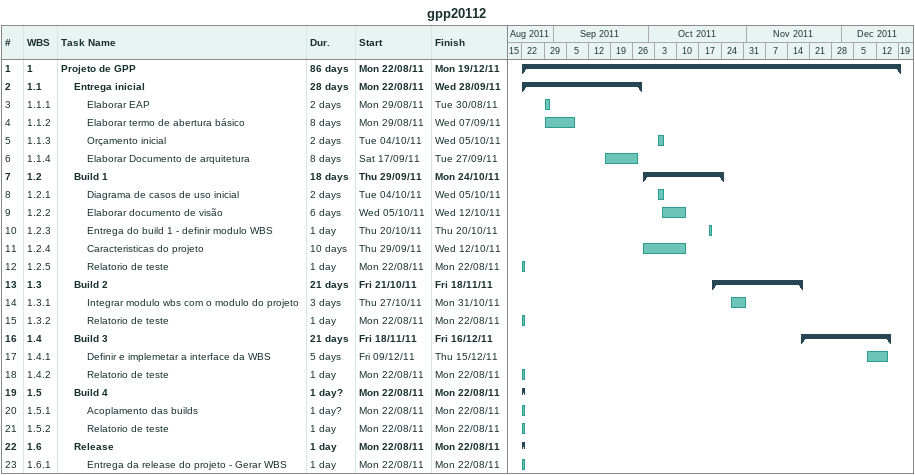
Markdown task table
gpp20112

| ID | WBS | Task | Duration | Start | Finish |
|---|---|---|---|---|---|
| 1 | 1 | **Projeto de GPP** | 86d | 2011-08-22 | 2011-12-19 |
| 2 | 1.1 | **Entrega inicial** | 28d | 2011-08-22 | 2011-09-28 |
| 3 | 1.1.1 | Elaborar EAP | 2d | 2011-08-29 | 2011-08-30 |
| 4 | 1.1.2 | Elaborar termo de abertura básico | 8d | 2011-08-29 | 2011-09-07 |
| 5 | 1.1.3 | Orçamento inicial | 2d | 2011-10-04 | 2011-10-05 |
| 6 | 1.1.4 | Elaborar Documento de arquitetura | 8d | 2011-09-17 | 2011-09-27 |
| 7 | 1.2 | **Build 1** | 18d | 2011-09-29 | 2011-10-24 |
| 8 | 1.2.1 | Diagrama de casos de uso inicial | 2d | 2011-10-04 | 2011-10-05 |
| 9 | 1.2.2 | Elaborar documento de visão | 6d | 2011-10-05 | 2011-10-12 |
| 10 | 1.2.3 | Entrega do build 1 - definir modulo WBS | 1d | 2011-10-20 | 2011-10-20 |
| 11 | 1.2.4 | Caracteristicas do projeto | 10d | 2011-09-29 | 2011-10-12 |
| 12 | 1.2.5 | Relatorio de teste | 1d | 2011-08-22 | 2011-08-22 |
| 13 | 1.3 | **Build 2** | 21d | 2011-10-21 | 2011-11-18 |
| 14 | 1.3.1 | Integrar modulo wbs com o modulo do projeto | 3d | 2011-10-27 | 2011-10-31 |
| 15 | 1.3.2 | Relatorio de teste | 1d | 2011-08-22 | 2011-08-22 |
| 16 | 1.4 | **Build 3** | 21d | 2011-11-18 | 2011-12-16 |
| 17 | 1.4.1 | Definir e implemetar a interface da WBS | 5d | 2011-12-09 | 2011-12-15 |
| 18 | 1.4.2 | Relatorio de teste | 1d | 2011-08-22 | 2011-08-22 |
| 19 | 1.5 | **Build 4** | 1d? | 2011-08-22 | 2011-08-22 |
| 20 | 1.5.1 | Acoplamento das builds | 1d? | 2011-08-22 | 2011-08-22 |
| 21 | 1.5.2 | Relatorio de teste | 1d | 2011-08-22 | 2011-08-22 |
| 22 | 1.6 | **Release** | 1d | 2011-08-22 | 2011-08-22 |
| 23 | 1.6.1 | Entrega da release do projeto - Gerar WBS | 1d | 2011-08-22 | 2011-08-22 |
